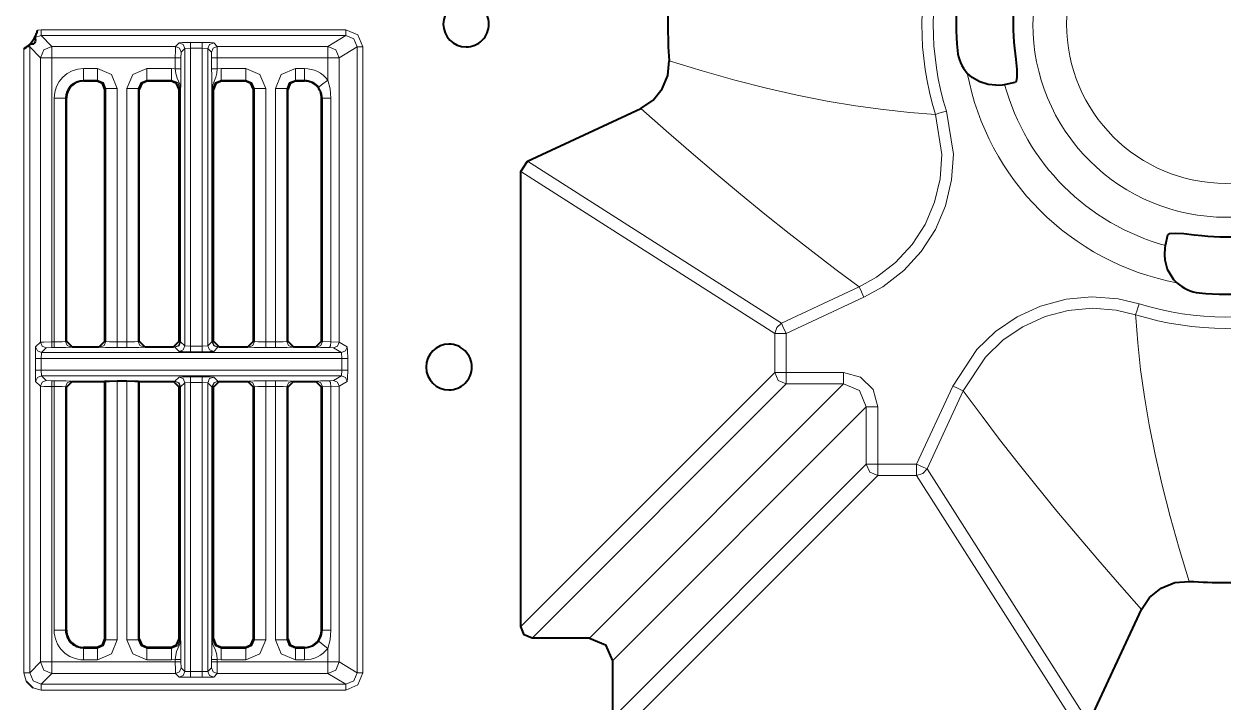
# Model space of a CAD drawing. Header units: millimetres. Extents: x 0 to 2941, y -405 to 1422.
# Drawn here: x 516.4 to 621.3, y 566.4 to 625.7 of the extents above; entities that cross this region are included whole.
import ezdxf

# ---------------------------------------------------------------- set-up
doc = ezdxf.new("R2010")
doc.units = ezdxf.units.MM
doc.layers.add('FINE', color=9, linetype='Continuous')
doc.layers.add('OUTLINE', color=7, linetype='Continuous')

msp = doc.modelspace()

# ---------------------------------------------------------------- linework, layer by layer
at = {"layer": 'FINE', "lineweight": 9}
for p, q in [((517.88, 624.68), (517.34, 624.52)), ((517.56, 625.14), (517.88, 625.18)), ((517.88, 625.18), (544.54, 625.18)), ((544.54, 624.68), (517.88, 624.68)), ((517.88, 624.68), (518.82, 623.73)), ((542.97, 623.73), (544.54, 624.68)), ((516.38, 568.95), (516.38, 623.53)), ((516.91, 623.93), (516.88, 623.68)), ((518.82, 623.73), (529.64, 623.73)), ((529.64, 623.73), (529.95, 624.05)), ((530.45, 623.55), (530.14, 623.23)), ((530.95, 623.57), (530.45, 623.55)), ((530.45, 623.55), (530.45, 597.56)), ((530.95, 597.53), (530.95, 623.57)), ((531.98, 623.57), (530.95, 623.57)), ((531.98, 623.57), (531.98, 597.53)), ((532.48, 623.55), (531.98, 623.57)), ((532.48, 597.56), (532.48, 623.55)), ((532.79, 623.23), (532.48, 623.55)), ((532.98, 624.05), (533.29, 623.73)), ((533.29, 623.73), (542.97, 623.73)), ((545.54, 623.68), (543.97, 622.73)), ((517.82, 597.87), (517.82, 622.73)), ((529.62, 622.73), (518.82, 622.73)), ((518.82, 622.73), (518.82, 597.89)), ((529.62, 621.76), (529.62, 622.73)), ((530.14, 623.23), (530.12, 622.73)), ((530.12, 622.73), (530.12, 621.76)), ((532.8, 622.73), (532.79, 623.23)), ((532.8, 621.76), (532.8, 622.73)), ((543.97, 622.73), (543.97, 597.87)), ((521.6, 621.79), (522.8, 621.79)), ((527.13, 621.79), (529.3, 621.79)), ((529.3, 621.79), (529.62, 621.76)), ((533.3, 621.76), (533.63, 621.79)), ((533.63, 621.79), (535.8, 621.79)), ((540.13, 621.79), (540.93, 621.79)), ((521.6, 620.79), (521.6, 620.71)), ((522.8, 620.79), (521.6, 620.79)), ((522.71, 620.71), (522.8, 620.79)), ((527.13, 620.79), (527.21, 620.71)), ((529.3, 620.79), (527.13, 620.79)), ((529.21, 620.71), (529.3, 620.79)), ((533.63, 620.79), (533.71, 620.71)), ((535.8, 620.79), (533.63, 620.79)), ((535.71, 620.71), (535.8, 620.79)), ((540.13, 620.79), (540.21, 620.71)), ((540.93, 620.79), (540.13, 620.79)), ((540.93, 620.71), (540.93, 620.79)), ((519.02, 597.89), (519.02, 619.21)), ((520.1, 619.21), (520.02, 619.21)), ((523.54, 620.04), (523.46, 619.96)), ((523.54, 597.92), (523.54, 620.04)), ((525.38, 597.89), (525.38, 620.04)), ((526.38, 620.04), (526.38, 597.92)), ((526.46, 619.96), (526.38, 620.04)), ((530.04, 620.04), (529.96, 619.96)), ((530.04, 597.92), (530.04, 620.04)), ((530.08, 597.91), (530.08, 620.04)), ((532.83, 597.91), (532.83, 620.04)), ((532.85, 620.04), (532.85, 597.91)), ((532.96, 619.96), (532.88, 620.04)), ((536.54, 620.04), (536.46, 619.96)), ((536.54, 597.92), (536.54, 620.04)), ((538.38, 597.89), (538.38, 620.04)), ((539.38, 620.04), (539.38, 597.92)), ((539.46, 619.96), (539.38, 620.04)), ((542.51, 619.21), (542.43, 619.21)), ((542.51, 597.92), (542.51, 619.21)), ((543.24, 619.21), (543.24, 597.89)), ((560.44, 613.69), (582.67, 599.53)), ((582.09, 598.62), (559.87, 612.78)), ((582.67, 599.53), (589.47, 602.7)), ((613.66, 600.27), (613.68, 600.02)), ((582.09, 595.21), (582.09, 598.62)), ((517.4, 597.45), (517.82, 597.87)), ((518.32, 597.37), (517.9, 596.95)), ((518.82, 597.39), (518.32, 597.37)), ((518.82, 597.89), (519.02, 597.89)), ((519.02, 597.39), (518.82, 597.39)), ((520.6, 597.46), (520.52, 597.42)), ((523.05, 597.42), (522.96, 597.46)), ((523.46, 597.96), (523.54, 597.92)), ((525.38, 597.39), (524.54, 597.39)), ((526.38, 597.92), (526.46, 597.96)), ((526.96, 597.46), (526.88, 597.42)), ((529.55, 597.42), (529.46, 597.46)), ((529.59, 597.42), (529.55, 597.42)), ((529.95, 597.06), (529.59, 597.42)), ((529.96, 597.96), (530.04, 597.92)), ((530.04, 597.92), (530.08, 597.91)), ((530.45, 597.56), (530.95, 597.53)), ((530.95, 597.53), (531.98, 597.53)), ((531.98, 597.53), (532.48, 597.56)), ((532.48, 597.56), (532.83, 597.91)), ((532.85, 597.91), (532.88, 597.92)), ((533.33, 597.42), (532.98, 597.06)), ((533.38, 597.42), (533.33, 597.42)), ((533.46, 597.46), (533.38, 597.42)), ((536.05, 597.42), (535.96, 597.46)), ((536.46, 597.96), (536.54, 597.92)), ((538.38, 597.39), (537.54, 597.39)), ((539.38, 597.92), (539.46, 597.96)), ((539.96, 597.46), (539.88, 597.42)), ((542.02, 597.42), (541.93, 597.46)), ((542.43, 597.96), (542.51, 597.92)), ((542.51, 597.92), (543.24, 597.89)), ((543.47, 597.37), (543.11, 597.39)), ((543.24, 597.89), (543.97, 597.87)), ((544.17, 596.95), (543.47, 597.37)), ((543.97, 597.87), (544.67, 597.45)), ((517.9, 596.95), (517.88, 596.45)), ((517.88, 596.45), (544.21, 596.45)), ((517.88, 596.45), (517.88, 595.43)), ((544.17, 596.95), (517.9, 596.95)), ((531.98, 597.03), (530.95, 597.03)), ((544.21, 596.45), (544.17, 596.95)), ((544.21, 595.43), (544.21, 596.45)), ((544.71, 596.45), (544.71, 595.43)), ((544.21, 595.43), (517.88, 595.43)), ((517.88, 595.43), (517.9, 594.93)), ((544.17, 594.93), (544.21, 595.43)), ((559.87, 572.99), (582.09, 595.21)), ((517.9, 594.93), (544.17, 594.93)), ((517.9, 594.93), (518.32, 594.51)), ((518.32, 594.51), (518.82, 594.49)), ((518.82, 594.49), (519.02, 594.49)), ((519.02, 594), (518.82, 594)), ((518.82, 594), (518.82, 569.9)), ((519.02, 572.67), (519.02, 594)), ((520.52, 594.46), (520.6, 594.42)), ((523.54, 571.84), (523.54, 594.46)), ((524.54, 594.48), (524.54, 571.84)), ((525.38, 571.84), (525.38, 594.48)), ((526.38, 594.46), (526.38, 571.84)), ((529.46, 594.42), (529.55, 594.46)), ((529.55, 594.46), (529.59, 594.47)), ((529.59, 594.47), (529.95, 594.82)), ((530.04, 593.96), (529.96, 593.92)), ((530.08, 593.97), (530.04, 593.96)), ((530.04, 571.84), (530.04, 593.96)), ((530.08, 571.84), (530.08, 593.97)), ((530.45, 594.32), (530.09, 593.97)), ((530.09, 593.97), (530.09, 571.84)), ((530.45, 594.32), (530.45, 569.08)), ((531.98, 594.35), (530.95, 594.35)), ((532.48, 594.32), (531.98, 594.35)), ((532.83, 593.97), (532.48, 594.32)), ((532.48, 569.08), (532.48, 594.32)), ((532.83, 571.84), (532.83, 593.97)), ((532.85, 593.97), (532.85, 571.84)), ((532.88, 593.96), (532.85, 593.97)), ((532.98, 594.82), (533.33, 594.47)), ((533.33, 594.47), (533.38, 594.46)), ((533.38, 594.46), (533.46, 594.42)), ((535.96, 594.42), (536.05, 594.46)), ((537.54, 594.49), (538.38, 594.49)), ((539.46, 593.92), (539.38, 593.96)), ((539.38, 593.96), (539.38, 571.84)), ((539.88, 594.46), (539.96, 594.42)), ((541.93, 594.42), (542.02, 594.46)), ((542.51, 593.96), (542.43, 593.92)), ((543.24, 594), (542.51, 593.96)), ((542.51, 572.67), (542.51, 593.96)), ((543.11, 594.5), (543.47, 594.51)), ((543.97, 594.01), (543.24, 594)), ((543.24, 594), (543.24, 572.67)), ((543.47, 594.51), (544.17, 594.93)), ((544.67, 594.43), (543.97, 594.01)), ((543.97, 594.01), (543.97, 569.9)), ((583.09, 594.22), (560.86, 571.99)), ((565.87, 571.99), (588.1, 594.22)), ((588.1, 594.22), (583.09, 594.22)), ((594.5, 587.21), (597.67, 594.02)), ((598.58, 593.6), (595.41, 586.79)), ((598.74, 593.38), (598.58, 593.6)), ((567.87, 569.99), (590.09, 592.22)), ((590.09, 587.21), (590.09, 592.22)), ((590.09, 587.21), (567.87, 564.99)), ((609.56, 564.57), (595.41, 586.79)), ((568.86, 563.99), (591.09, 586.22)), ((594.5, 586.22), (591.09, 586.22)), ((594.5, 586.22), (608.66, 563.99)), ((523.46, 571.92), (523.54, 571.84)), ((526.38, 571.84), (526.46, 571.92)), ((529.96, 571.92), (530.04, 571.84)), ((532.88, 571.84), (532.96, 571.92)), ((536.46, 571.92), (536.54, 571.84)), ((539.38, 571.84), (539.46, 571.92)), ((542.43, 572.67), (542.51, 572.67)), ((521.6, 571.17), (521.6, 571.09)), ((521.6, 571.09), (522.8, 571.09)), ((522.8, 571.09), (522.71, 571.17)), ((527.21, 571.17), (527.13, 571.09)), ((527.13, 571.09), (529.3, 571.09)), ((529.3, 571.09), (529.21, 571.17)), ((533.71, 571.17), (533.63, 571.09)), ((540.93, 571.09), (540.93, 571.17)), ((516.88, 568.95), (517.82, 569.9)), ((518.82, 569.9), (529.62, 569.9)), ((522.8, 570.09), (521.6, 570.09)), ((529.3, 570.09), (527.13, 570.09)), ((529.62, 570.12), (529.3, 570.09)), ((529.62, 569.9), (529.62, 570.12)), ((530.12, 570.12), (530.12, 569.9)), ((530.12, 569.9), (530.14, 569.4)), ((532.79, 569.4), (532.8, 569.9)), ((532.8, 569.9), (532.8, 570.12)), ((533.63, 570.09), (533.3, 570.12)), ((535.8, 570.09), (533.63, 570.09)), ((540.93, 570.09), (540.13, 570.09)), ((516.57, 568.23), (516.38, 568.95)), ((518.82, 568.9), (517.88, 567.95)), ((529.64, 568.9), (518.82, 568.9)), ((530.14, 569.4), (530.45, 569.08)), ((530.45, 569.08), (530.95, 569.06)), ((530.95, 569.06), (531.98, 569.06)), ((532.48, 569.08), (532.79, 569.4)), ((533.29, 568.9), (532.98, 568.58)), ((542.97, 568.9), (533.29, 568.9)), ((544.54, 567.95), (542.97, 568.9)), ((517.88, 567.95), (544.54, 567.95)), ((531.98, 568.56), (530.95, 568.56)), ((517.88, 567.45), (517.15, 567.64)), ((544.54, 567.45), (517.88, 567.45))]:
    msp.add_line(p, q, dxfattribs=at)
for points in [[(604.67, 625.69, 0.414214), (621.57, 608.79, 0.414214), (638.47, 625.69, 0.414214), (621.57, 642.59), (619.29, 642.43), (617.1, 641.98), (615.02, 641.25), (613.07, 640.27), (611.27, 639.05), (609.64, 637.62), (608.21, 635.99), (606.99, 634.19), (606, 632.24), (605.28, 630.16), (604.82, 627.97)], [(635.51, 625.69, 0.414219), (621.57, 639.63, 0.414212), (607.62, 625.69, 0.414212), (621.57, 611.75), (623.45, 611.87), (625.26, 612.25), (626.97, 612.85), (628.58, 613.66), (630.07, 614.67), (631.41, 615.85), (632.59, 617.19), (633.6, 618.68), (634.41, 620.28), (635.01, 622), (635.38, 623.81)]]:
    msp.add_lwpolyline(points, format="xyb", close=True, dxfattribs=at)
for points in [[(596.15, 633.59, 0.151879), (596.15, 617.79)], [(597.1, 633.3, 0.151878), (597.1, 618.08)], [(521.6, 621.79, 0.414189), (519.02, 619.21)], [(542.97, 620.79, 0.232235), (540.93, 621.79)], [(598.93, 621.4, 0.308303), (617.28, 603.06)], [(521.6, 620.79, 0.41419), (520.02, 619.21)], [(542.51, 619.21), (542.43, 619.71), (542.18, 620.18, 0.232267), (540.93, 620.79)], [(602.2, 620.4, 0.265413), (616.28, 606.32)], [(613.66, 600.27, 0.151877), (629.47, 600.27)], [(613.96, 601.22, 0.151867), (629.17, 601.22)], [(519.02, 572.67, 0.414218), (521.6, 570.09)], [(520.02, 572.67, 0.414237), (521.6, 571.09)], [(540.93, 571.09, 0.23222), (542.18, 571.71)], [(540.93, 570.09, 0.232231), (542.97, 571.09)]]:
    msp.add_lwpolyline(points, format="xyb", dxfattribs=at)
for points in [[(517.88, 624.68), (517.88, 624.83), (517.88, 625.18)], [(544.54, 624.68), (544.54, 624.83), (544.54, 625.18)], [(544.54, 625.18), (545.6, 624.74), (546.04, 623.68)], [(545.54, 623.68), (545.25, 624.39), (544.54, 624.68)], [(516.88, 623.68), (516.8, 623.68), (516.6, 623.68)], [(517.82, 622.73), (516.88, 623.68), (516.88, 568.95)], [(517.82, 622.73), (518.12, 623.44), (518.82, 623.73)], [(518.82, 622.73), (518.82, 623.43), (518.82, 623.73)], [(529.62, 622.73), (529.63, 623.43), (529.64, 623.73)], [(529.64, 623.73), (529.99, 623.59), (530.14, 623.23)], [(529.95, 624.05), (530.25, 624.07), (530.95, 624.07)], [(529.95, 624.05), (530.3, 623.9), (530.45, 623.55)], [(530.95, 624.07), (530.95, 623.92), (530.95, 623.57)], [(530.95, 624.07), (531.98, 624.07), (532.67, 624.07), (532.98, 624.05)], [(531.98, 624.07), (531.98, 623.92), (531.98, 623.57)], [(532.98, 624.05), (532.62, 623.9), (532.48, 623.55)], [(533.29, 623.73), (532.94, 623.59), (532.79, 623.23)], [(533.29, 623.73), (533.3, 623.43), (533.3, 622.73)], [(542.97, 622.73), (542.97, 623.43), (542.97, 623.73)], [(542.97, 623.73), (543.68, 623.44), (543.97, 622.73)], [(543.97, 569.9), (545.54, 568.95), (545.54, 623.68)], [(546.04, 623.68), (546.04, 568.95), (545.6, 567.89), (544.54, 567.45)], [(546.04, 623.68), (545.7, 623.68), (545.54, 623.68)], [(517.82, 622.73), (518.13, 622.73), (518.82, 622.73)], [(529.62, 622.73), (529.97, 622.73), (530.12, 622.73)], [(533.3, 622.73), (532.96, 622.73), (532.8, 622.73)], [(542.97, 620.79), (542.97, 622.73), (533.3, 622.73), (533.3, 621.76)], [(542.97, 622.73), (543.66, 622.73), (543.97, 622.73)], [(572.83, 622.48), (575.74, 621.59), (578.58, 620.78), (581.35, 620.08), (584.05, 619.46), (586.67, 618.95), (589.16, 618.53), (591.57, 618.2), (593.9, 617.95), (596.15, 617.79)], [(521.6, 621.79), (521.6, 621.1), (521.6, 620.79)], [(522.8, 621.79), (522.8, 621.1), (522.8, 620.79)], [(522.8, 621.79), (524.03, 621.28), (524.54, 620.04)], [(525.38, 620.04), (525.9, 621.28), (527.13, 621.79)], [(527.13, 621.79), (527.13, 621.1), (527.13, 620.79)], [(529.3, 621.79), (529.3, 621.1), (529.3, 620.79)], [(529.62, 621.76), (529.97, 621.76), (530.12, 621.76)], [(530.08, 620.04), (530.07, 620.11), (530.07, 620.2), (530.01, 620.44), (529.78, 620.94), (529.67, 621.35), (529.62, 621.76)], [(530.12, 621.76), (530.12, 621.17), (530.11, 620.62), (530.1, 620.21), (530.09, 620.1), (530.09, 620.07), (530.09, 620.04)], [(533.3, 621.76), (532.96, 621.76), (532.8, 621.76)], [(532.83, 620.04), (532.83, 620.05), (532.83, 620.08), (532.83, 620.14), (532.83, 620.19), (532.83, 620.26), (532.81, 620.76), (532.81, 621.23), (532.8, 621.76)], [(533.3, 621.76), (533.26, 621.39), (533.18, 621.05), (532.96, 620.53), (532.91, 620.4), (532.88, 620.29), (532.85, 620.14), (532.85, 620.07), (532.85, 620.04)], [(533.63, 620.79), (533.63, 621.1), (533.63, 621.79)], [(535.8, 620.79), (535.8, 621.1), (535.8, 621.79)], [(535.8, 621.79), (537.03, 621.28), (537.54, 620.04)], [(538.38, 620.04), (538.9, 621.28), (540.13, 621.79)], [(540.13, 620.79), (540.13, 621.1), (540.13, 621.79)], [(540.93, 620.79), (540.93, 621.1), (540.93, 621.79)], [(523.54, 620.04), (523.33, 620.57), (522.8, 620.79)], [(527.13, 620.79), (526.6, 620.57), (526.38, 620.04)], [(530.04, 620.04), (529.83, 620.57), (529.3, 620.79)], [(533.63, 620.79), (533.1, 620.57), (532.88, 620.04)], [(536.54, 620.04), (536.33, 620.57), (535.8, 620.79)], [(540.13, 620.79), (539.6, 620.57), (539.38, 620.04)], [(542.18, 620.18), (542.43, 620.37), (542.97, 620.79)], [(542.97, 620.79), (543.17, 620.03), (543.24, 619.21)], [(519.02, 619.21), (519.71, 619.21), (520.02, 619.21)], [(520.02, 619.21), (520.02, 597.92), (520.1, 597.96)], [(524.54, 620.04), (523.86, 620.04), (523.54, 620.04)], [(524.54, 620.04), (524.54, 597.89), (525.38, 597.89)], [(526.38, 620.04), (526.07, 620.04), (525.38, 620.04)], [(530.08, 620.04), (530.06, 620.04), (530.04, 620.04)], [(530.08, 620.04), (530.09, 620.04), (530.09, 620.04)], [(530.09, 620.04), (530.09, 597.91), (530.45, 597.56)], [(532.85, 620.04), (532.84, 620.04), (532.83, 620.04)], [(532.88, 620.04), (532.87, 620.04), (532.85, 620.04)], [(532.88, 620.04), (532.88, 597.92), (532.96, 597.96)], [(537.54, 620.04), (536.86, 620.04), (536.54, 620.04)], [(537.54, 620.04), (537.54, 597.89), (538.38, 597.89)], [(538.38, 620.04), (539.07, 620.04), (539.38, 620.04)], [(542.51, 619.21), (542.73, 619.21), (543.24, 619.21)], [(589.47, 602.7), (587.46, 604.2), (585.41, 605.76), (583.33, 607.38), (581.22, 609.07), (579.07, 610.82), (576.94, 612.6), (574.78, 614.44), (572.58, 616.35), (570.36, 618.31)], [(597.1, 618.08), (597.71, 614.3), (597.56, 612.05), (597.02, 609.8), (596.14, 607.73), (594.89, 605.79), (593.37, 604.13), (591.54, 602.71), (589.89, 601.8), (583.09, 598.62)], [(596.15, 617.79), (596.23, 617.81), (596.44, 617.88), (596.75, 617.97), (597.1, 618.08)], [(589.47, 602.7), (591, 603.55), (592.65, 604.82), (594.1, 606.4), (595.23, 608.15), (596.07, 610.12), (596.56, 612.14), (596.71, 614.28), (596.15, 617.79)], [(589.47, 602.7), (589.51, 602.62), (589.6, 602.42), (589.74, 602.13), (589.89, 601.8)], [(597.67, 594.02), (599.77, 597.23), (601.39, 598.79), (603.3, 600.09), (605.34, 601.03), (607.58, 601.63), (609.82, 601.83), (612.12, 601.66), (613.96, 601.22)], [(613.66, 600.27), (611.96, 600.67), (609.89, 600.84), (607.75, 600.64), (605.74, 600.11), (603.79, 599.22), (602.07, 598.06), (600.52, 596.57), (598.58, 593.6)], [(613.96, 601.22), (613.85, 600.87), (613.76, 600.57), (613.69, 600.36), (613.66, 600.27)], [(582.09, 598.62), (582.25, 599.16), (582.67, 599.53)], [(582.67, 599.53), (582.8, 599.25), (583.09, 598.62)], [(618.36, 576.95), (617.47, 579.83), (616.68, 582.63), (615.98, 585.37), (615.37, 588.04), (614.85, 590.63), (614.43, 593.1), (614.1, 595.49), (613.85, 597.8), (613.68, 600.02)], [(582.09, 598.62), (582.4, 598.62), (583.09, 598.62)], [(583.09, 598.62), (583.09, 595.21), (588.1, 595.21), (589.59, 594.81), (590.69, 593.72), (591.09, 592.22)], [(517.38, 595.43), (517.38, 596.45), (517.39, 597.15), (517.4, 597.45)], [(517.4, 597.45), (517.55, 597.1), (517.9, 596.95)], [(517.82, 597.87), (518.13, 597.88), (518.82, 597.89)], [(517.82, 597.87), (517.97, 597.52), (518.32, 597.37)], [(518.82, 597.89), (518.82, 597.54), (518.82, 597.39)], [(519.02, 597.89), (519.71, 597.9), (520.02, 597.92)], [(519.02, 597.39), (519.02, 597.54), (519.02, 597.89)], [(520.52, 597.42), (520.05, 597.4), (519.02, 597.39)], [(520.52, 597.42), (520.16, 597.57), (520.02, 597.92)], [(523.05, 597.42), (523.4, 597.57), (523.54, 597.92)], [(524.54, 597.39), (523.51, 597.4), (523.05, 597.42)], [(523.54, 597.92), (523.86, 597.9), (524.54, 597.89)], [(524.54, 597.39), (524.54, 597.54), (524.54, 597.89)], [(525.38, 597.89), (526.07, 597.9), (526.38, 597.92)], [(525.38, 597.39), (525.38, 597.54), (525.38, 597.89)], [(526.88, 597.42), (526.42, 597.4), (525.38, 597.39)], [(526.88, 597.42), (526.53, 597.57), (526.38, 597.92)], [(530.04, 597.92), (529.9, 597.57), (529.55, 597.42)], [(530.08, 597.91), (529.93, 597.56), (529.59, 597.42)], [(530.09, 597.91), (529.95, 597.56), (529.59, 597.42)], [(530.45, 597.56), (530.3, 597.2), (529.95, 597.06)], [(530.95, 597.03), (530.25, 597.04), (529.95, 597.06)], [(530.08, 597.91), (530.09, 597.91), (530.09, 597.91)], [(530.95, 597.53), (530.95, 597.18), (530.95, 597.03)], [(531.98, 597.53), (531.98, 597.18), (531.98, 597.03)], [(532.98, 597.06), (532.67, 597.04), (531.98, 597.03)], [(532.48, 597.56), (532.62, 597.2), (532.98, 597.06)], [(532.83, 597.91), (532.98, 597.56), (533.33, 597.42)], [(532.83, 597.91), (532.84, 597.91), (532.85, 597.91)], [(532.85, 597.91), (532.99, 597.56), (533.33, 597.42)], [(532.88, 597.92), (533.03, 597.57), (533.38, 597.42)], [(536.54, 597.92), (536.4, 597.57), (536.05, 597.42)], [(537.54, 597.39), (536.51, 597.4), (536.05, 597.42)], [(536.54, 597.92), (536.86, 597.9), (537.54, 597.89)], [(537.54, 597.39), (537.54, 597.54), (537.54, 597.89)], [(538.38, 597.89), (539.07, 597.9), (539.38, 597.92)], [(538.38, 597.39), (538.38, 597.54), (538.38, 597.89)], [(539.88, 597.42), (539.42, 597.4), (538.38, 597.39)], [(539.88, 597.42), (539.53, 597.57), (539.38, 597.92)], [(542.51, 597.92), (542.37, 597.57), (542.02, 597.42)], [(543.11, 597.39), (542.34, 597.4), (542.02, 597.42)], [(543.24, 597.89), (543.2, 597.54), (543.11, 597.39)], [(543.97, 597.87), (543.82, 597.52), (543.47, 597.37)], [(544.67, 597.45), (544.52, 597.1), (544.17, 596.95)], [(544.67, 597.45), (544.7, 597.15), (544.71, 596.45)], [(517.38, 596.45), (517.53, 596.45), (517.88, 596.45)], [(544.71, 596.45), (544.56, 596.45), (544.21, 596.45)], [(517.38, 595.43), (517.53, 595.43), (517.88, 595.43)], [(517.4, 594.43), (517.39, 594.73), (517.38, 595.43)], [(544.71, 595.43), (544.56, 595.43), (544.21, 595.43)], [(544.71, 595.43), (544.7, 594.73), (544.67, 594.43)], [(582.09, 595.21), (582.4, 595.21), (583.09, 595.21)], [(583.09, 594.22), (582.39, 594.51), (582.09, 595.21)], [(583.09, 594.22), (583.09, 594.53), (583.09, 595.21)], [(588.1, 594.22), (588.1, 594.53), (588.1, 595.21)], [(517.4, 594.43), (517.55, 594.78), (517.9, 594.93)], [(517.82, 569.9), (517.82, 594.01), (517.4, 594.43)], [(517.82, 594.01), (517.97, 594.36), (518.32, 594.51)], [(518.82, 594), (518.13, 594), (517.82, 594.01)], [(518.82, 594), (518.82, 594.34), (518.82, 594.49)], [(519.02, 594), (519.02, 594.34), (519.02, 594.49)], [(519.02, 594.49), (520.05, 594.48), (520.52, 594.46)], [(520.02, 593.96), (519.71, 593.98), (519.02, 594)], [(520.02, 593.96), (520.16, 594.31), (520.52, 594.46)], [(520.1, 593.92), (520.02, 593.96), (520.02, 572.67), (520.1, 572.67)], [(529.55, 594.46), (529.9, 594.31), (530.04, 593.96)], [(529.59, 594.47), (529.93, 594.32), (530.08, 593.97)], [(529.59, 594.47), (529.95, 594.32), (530.09, 593.97)], [(529.95, 594.82), (530.25, 594.84), (530.95, 594.85)], [(529.95, 594.82), (530.3, 594.68), (530.45, 594.32)], [(530.09, 593.97), (530.09, 593.97), (530.08, 593.97)], [(530.95, 569.06), (530.95, 594.35), (530.45, 594.32)], [(530.95, 594.85), (530.95, 594.7), (530.95, 594.35)], [(530.95, 594.85), (531.98, 594.85), (532.67, 594.84), (532.98, 594.82)], [(531.98, 594.85), (531.98, 594.7), (531.98, 594.35)], [(531.98, 594.35), (531.98, 569.06), (532.48, 569.08)], [(532.98, 594.82), (532.62, 594.68), (532.48, 594.32)], [(533.33, 594.47), (532.98, 594.32), (532.83, 593.97)], [(532.85, 593.97), (532.84, 593.97), (532.83, 593.97)], [(533.33, 594.47), (532.99, 594.32), (532.85, 593.97)], [(533.38, 594.46), (533.03, 594.31), (532.88, 593.96)], [(532.96, 593.92), (532.88, 593.96), (532.88, 571.84)], [(536.05, 594.46), (536.51, 594.48), (537.54, 594.49)], [(536.05, 594.46), (536.4, 594.31), (536.54, 593.96)], [(536.54, 571.84), (536.54, 593.96), (536.46, 593.92)], [(537.54, 594), (536.86, 593.98), (536.54, 593.96)], [(537.54, 594.49), (537.54, 594.34), (537.54, 594)], [(538.38, 571.84), (538.38, 594), (537.54, 594), (537.54, 571.84)], [(538.38, 594.49), (538.38, 594.34), (538.38, 594)], [(538.38, 594.49), (539.42, 594.48), (539.88, 594.46)], [(539.38, 593.96), (539.07, 593.98), (538.38, 594)], [(539.88, 594.46), (539.53, 594.31), (539.38, 593.96)], [(542.02, 594.46), (542.34, 594.48), (543.11, 594.5)], [(542.51, 593.96), (542.37, 594.31), (542.02, 594.46)], [(543.24, 594), (543.2, 594.34), (543.11, 594.5)], [(543.97, 594.01), (543.82, 594.36), (543.47, 594.51)], [(544.67, 594.43), (544.52, 594.78), (544.17, 594.93)], [(590.09, 592.22), (589.51, 593.63), (588.1, 594.22)], [(597.67, 594.02), (598.01, 593.86), (598.3, 593.73), (598.49, 593.64), (598.58, 593.6)], [(598.74, 593.38), (600.22, 591.39), (601.76, 589.36), (603.37, 587.3), (605.04, 585.21), (606.78, 583.1), (608.54, 580.99), (610.36, 578.85), (612.24, 576.68), (614.19, 574.48)], [(590.09, 592.22), (590.4, 592.22), (591.09, 592.22)], [(591.09, 592.22), (591.09, 587.21), (594.5, 587.21)], [(590.09, 587.21), (590.4, 587.21), (591.09, 587.21)], [(591.09, 586.22), (590.39, 586.51), (590.09, 587.21)], [(591.09, 587.21), (591.09, 586.53), (591.09, 586.22)], [(594.5, 587.21), (595.12, 586.92), (595.41, 586.79)], [(594.5, 587.21), (594.5, 586.53), (594.5, 586.22)], [(595.41, 586.79), (595.04, 586.37), (594.5, 586.22)], [(520.02, 572.67), (519.71, 572.67), (519.02, 572.67)], [(542.18, 571.71), (542.43, 572.16), (542.51, 572.67)], [(542.51, 572.67), (542.73, 572.67), (543.24, 572.67)], [(543.24, 572.67), (543.17, 571.84), (542.97, 571.09)], [(521.6, 571.09), (521.6, 570.78), (521.6, 570.09)], [(522.8, 571.09), (523.33, 571.31), (523.54, 571.84)], [(524.54, 571.84), (524.03, 570.6), (522.8, 570.09)], [(522.8, 571.09), (522.8, 570.78), (522.8, 570.09)], [(523.54, 571.84), (523.86, 571.84), (524.54, 571.84)], [(526.38, 571.84), (526.07, 571.84), (525.38, 571.84)], [(527.13, 570.09), (525.9, 570.6), (525.38, 571.84)], [(526.38, 571.84), (526.6, 571.31), (527.13, 571.09)], [(527.13, 571.09), (527.13, 570.78), (527.13, 570.09)], [(529.3, 571.09), (529.83, 571.31), (530.04, 571.84)], [(529.3, 571.09), (529.3, 570.78), (529.3, 570.09)], [(529.62, 570.12), (529.67, 570.49), (529.74, 570.83), (529.97, 571.35), (530.02, 571.48), (530.05, 571.59), (530.07, 571.74), (530.08, 571.81), (530.08, 571.84)], [(530.08, 571.84), (530.06, 571.84), (530.04, 571.84)], [(530.08, 571.84), (530.09, 571.84), (530.09, 571.84)], [(530.09, 571.84), (530.09, 571.83), (530.09, 571.8), (530.1, 571.74), (530.1, 571.69), (530.1, 571.62), (530.11, 571.12), (530.12, 570.65), (530.12, 570.12)], [(532.8, 570.12), (532.81, 570.71), (532.82, 571.26), (532.83, 571.67), (532.83, 571.78), (532.83, 571.81), (532.83, 571.84)], [(532.85, 571.84), (532.84, 571.84), (532.83, 571.84)], [(532.88, 571.84), (532.87, 571.84), (532.85, 571.84)], [(532.85, 571.84), (532.85, 571.77), (532.86, 571.68), (532.92, 571.44), (533.14, 570.94), (533.25, 570.53), (533.3, 570.12)], [(532.88, 571.84), (533.1, 571.31), (533.63, 571.09)], [(533.3, 570.12), (533.3, 569.9), (542.97, 569.9), (542.97, 571.09)], [(533.63, 571.09), (535.8, 571.09), (535.71, 571.17)], [(533.63, 570.09), (533.63, 570.78), (533.63, 571.09)], [(535.8, 571.09), (536.33, 571.31), (536.54, 571.84)], [(537.54, 571.84), (537.03, 570.6), (535.8, 570.09)], [(535.8, 570.09), (535.8, 570.78), (535.8, 571.09)], [(537.54, 571.84), (536.86, 571.84), (536.54, 571.84)], [(538.38, 571.84), (539.07, 571.84), (539.38, 571.84)], [(540.13, 570.09), (538.9, 570.6), (538.38, 571.84)], [(539.38, 571.84), (539.6, 571.31), (540.13, 571.09)], [(540.21, 571.17), (540.13, 571.09), (540.93, 571.09)], [(540.13, 570.09), (540.13, 570.78), (540.13, 571.09)], [(540.93, 570.09), (540.93, 570.78), (540.93, 571.09)], [(542.97, 571.09), (542.43, 571.52), (542.18, 571.71)], [(517.82, 569.9), (518.13, 569.9), (518.82, 569.9)], [(518.82, 568.9), (518.12, 569.19), (517.82, 569.9)], [(518.82, 568.9), (518.82, 569.2), (518.82, 569.9)], [(529.62, 570.12), (529.97, 570.12), (530.12, 570.12)], [(529.62, 569.9), (529.97, 569.9), (530.12, 569.9)], [(529.64, 568.9), (529.63, 569.2), (529.62, 569.9)], [(533.3, 570.12), (532.96, 570.12), (532.8, 570.12)], [(533.3, 569.9), (532.96, 569.9), (532.8, 569.9)], [(533.3, 569.9), (533.3, 569.2), (533.29, 568.9)], [(542.97, 568.9), (542.97, 569.2), (542.97, 569.9), (543.66, 569.9), (543.97, 569.9)], [(543.97, 569.9), (543.68, 569.19), (542.97, 568.9)], [(516.88, 568.95), (516.73, 568.95), (516.38, 568.95)], [(516.88, 568.95), (517.17, 568.25), (517.88, 567.95)], [(529.64, 568.9), (529.99, 569.04), (530.14, 569.4)], [(530.95, 568.56), (530.25, 568.56), (529.95, 568.58), (529.64, 568.9)], [(529.95, 568.58), (530.3, 568.73), (530.45, 569.08)], [(530.95, 568.56), (530.95, 568.71), (530.95, 569.06)], [(531.98, 568.56), (531.98, 568.71), (531.98, 569.06)], [(532.98, 568.58), (532.62, 568.73), (532.48, 569.08)], [(533.29, 568.9), (532.94, 569.04), (532.79, 569.4)], [(544.54, 567.95), (545.25, 568.25), (545.54, 568.95)], [(546.04, 568.95), (545.7, 568.95), (545.54, 568.95)], [(517.88, 567.45), (517.88, 567.8), (517.88, 567.95)], [(532.98, 568.58), (532.67, 568.56), (531.98, 568.56)], [(544.54, 567.45), (544.54, 567.8), (544.54, 567.95)]]:
    msp.add_lwpolyline(points, dxfattribs=at)
at = {"layer": 'OUTLINE', "lineweight": 40}
for p, q in [((516.38, 623.53), (516.6, 623.68)), ((521.6, 620.71), (522.71, 620.71)), ((527.21, 620.71), (529.21, 620.71)), ((533.71, 620.71), (535.71, 620.71)), ((540.21, 620.71), (540.93, 620.71)), ((602.2, 620.4), (603.13, 620.59)), ((520.1, 597.96), (520.1, 619.21)), ((523.46, 597.96), (523.46, 619.96)), ((526.46, 597.96), (526.46, 619.96)), ((532.96, 597.96), (532.96, 619.96)), ((536.46, 597.96), (536.46, 619.96)), ((539.46, 597.96), (539.46, 619.96)), ((560.44, 613.69), (570.36, 618.31)), ((520.1, 597.96), (520.6, 597.46)), ((520.6, 597.46), (522.96, 597.46)), ((522.96, 597.46), (523.46, 597.96)), ((526.46, 597.96), (526.96, 597.46)), ((526.96, 597.46), (529.46, 597.46)), ((529.46, 597.46), (529.96, 597.96)), ((532.96, 597.96), (533.46, 597.46)), ((533.46, 597.46), (535.96, 597.46)), ((535.96, 597.46), (536.46, 597.96)), ((539.46, 597.96), (539.96, 597.46)), ((539.96, 597.46), (541.93, 597.46)), ((541.93, 597.46), (542.43, 597.96)), ((520.6, 594.42), (520.1, 593.92)), ((520.1, 572.67), (520.1, 593.92)), ((520.6, 594.42), (523.46, 594.42)), ((523.54, 594.46), (523.46, 594.42)), ((523.46, 571.92), (523.46, 594.42)), ((524.54, 594.48), (525.38, 594.48)), ((526.38, 594.46), (526.46, 594.42)), ((529.96, 593.92), (529.46, 594.42)), ((529.96, 571.92), (529.96, 593.92)), ((533.46, 594.42), (532.96, 593.92)), ((532.96, 571.92), (532.96, 593.92)), ((533.46, 594.42), (535.96, 594.42)), ((536.46, 593.92), (535.96, 594.42)), ((536.46, 571.92), (536.46, 593.92)), ((539.96, 594.42), (539.46, 593.92)), ((539.46, 571.92), (539.46, 593.92)), ((539.96, 594.42), (541.93, 594.42)), ((542.43, 593.92), (541.93, 594.42)), ((542.43, 572.67), (542.43, 593.92)), ((609.56, 564.57), (614.19, 574.48)), ((522.71, 571.17), (521.6, 571.17)), ((529.21, 571.17), (527.21, 571.17)), ((535.71, 571.17), (533.71, 571.17)), ((540.93, 571.17), (540.21, 571.17)), ((567.87, 569.99), (567.87, 564.99)), ((516.57, 568.23), (517.15, 567.64))]:
    msp.add_line(p, q, dxfattribs=at)
for points in [[(602.2, 630.98), (603.13, 630.79), (603.25, 630.6), (603.28, 630.11), (603.23, 629.38), (603.14, 628.47), (603.06, 627.79, 0.05664), (603.06, 623.59)], [(572.83, 628.9, 0.032838), (572.83, 622.48)], [(598.06, 628.02, 0.049551), (598.06, 623.36)], [(516.38, 623.53, 0.207951), (517.56, 625.14)], [(598.06, 623.36, 0.163048), (598.93, 621.4)], [(521.6, 620.71, 0.414214), (520.1, 619.21)], [(542.43, 597.96), (542.43, 619.21, 0.414222), (540.93, 620.71)], [(616.28, 606.32), (616.47, 607.25), (616.66, 607.37), (617.14, 607.4), (617.87, 607.36), (618.79, 607.26), (619.46, 607.19, 0.056644), (623.67, 607.19)], [(617.28, 603.06, 0.162976), (619.23, 602.18)], [(619.23, 602.18, 0.049501), (623.9, 602.18)], [(618.36, 576.95, 0.032876), (624.77, 576.95), (626.05, 576.85), (627.24, 576.36), (628.24, 575.55), (628.95, 574.48)], [(520.1, 572.67, 0.414214), (521.6, 571.17)], [(540.93, 571.17, 0.414205), (542.43, 572.67)]]:
    msp.add_lwpolyline(points, format="xyb", dxfattribs=at)
for points in [[(557.07, 625.69, 0.414239), (555.07, 627.69, 0.414201), (553.07, 625.69, 0.414201), (555.07, 623.69, 0.414214)], [(555.57, 595.69, 0.414226), (553.57, 597.69, 0.414201), (551.57, 595.69, 0.414201), (553.57, 593.69, 0.414226)]]:
    msp.add_lwpolyline(points, format="xyb", close=True, dxfattribs=at)
for points in [[(517.34, 624.52), (517.36, 624.45), (517.38, 624.28), (517.37, 624.17), (517.34, 624.07), (517.33, 624.05), (517.32, 624.05), (517.32, 624.04), (517.32, 624.04), (517.32, 624.04), (517.31, 624.04), (517.31, 624.04), (517.31, 624.03), (517.3, 624.02), (517.28, 624.01), (517.25, 623.98), (517.15, 623.94), (516.91, 623.93)], [(517.34, 624.52), (517.35, 624.54), (517.38, 624.6), (517.44, 624.77), (517.52, 624.99), (517.56, 625.14)], [(516.6, 623.68), (516.77, 623.81), (516.86, 623.89), (516.9, 623.92), (516.91, 623.93)], [(603.06, 623.59), (603.17, 622.59), (603.26, 621.71), (603.28, 621.04), (603.21, 620.67), (603.13, 620.59)], [(570.36, 618.31), (571.43, 619.02), (572.23, 620.01), (572.72, 621.2), (572.83, 622.48)], [(601.42, 620.35), (600.77, 620.39), (600.04, 620.62), (599.35, 621.02), (598.93, 621.4)], [(523.46, 619.96), (523.24, 620.49), (522.71, 620.71)], [(527.21, 620.71), (526.68, 620.49), (526.46, 619.96)], [(529.96, 597.96), (529.96, 619.96), (529.74, 620.49), (529.21, 620.71)], [(533.71, 620.71), (533.18, 620.49), (532.96, 619.96)], [(536.46, 619.96), (536.24, 620.49), (535.71, 620.71)], [(540.21, 620.71), (539.68, 620.49), (539.46, 619.96)], [(601.42, 620.35), (601.97, 620.38), (602.2, 620.4)], [(559.87, 572.99), (559.87, 612.78), (560.44, 613.69)], [(617.28, 603.06), (617.01, 603.33), (616.46, 604.22), (616.25, 605.04), (616.22, 605.54), (616.25, 606.1), (616.28, 606.32)], [(523.54, 594.46), (523.86, 594.47), (524.54, 594.48)], [(525.38, 594.48), (526.07, 594.47), (526.38, 594.46)], [(526.46, 571.92), (526.46, 594.42), (529.46, 594.42)], [(614.19, 574.48), (614.89, 575.55), (615.89, 576.36), (617.08, 576.84), (618.36, 576.95)], [(565.87, 571.99), (560.86, 571.99), (560.16, 572.28), (559.87, 572.99)], [(522.71, 571.17), (523.24, 571.39), (523.46, 571.92)], [(526.46, 571.92), (526.68, 571.39), (527.21, 571.17)], [(529.21, 571.17), (529.74, 571.39), (529.96, 571.92)], [(532.96, 571.92), (533.18, 571.39), (533.71, 571.17)], [(535.71, 571.17), (536.24, 571.39), (536.46, 571.92)], [(539.46, 571.92), (539.68, 571.39), (540.21, 571.17)], [(565.87, 571.99), (567.28, 571.41), (567.87, 569.99)]]:
    msp.add_lwpolyline(points, dxfattribs=at)

doc.saveas('drawing.dxf')
